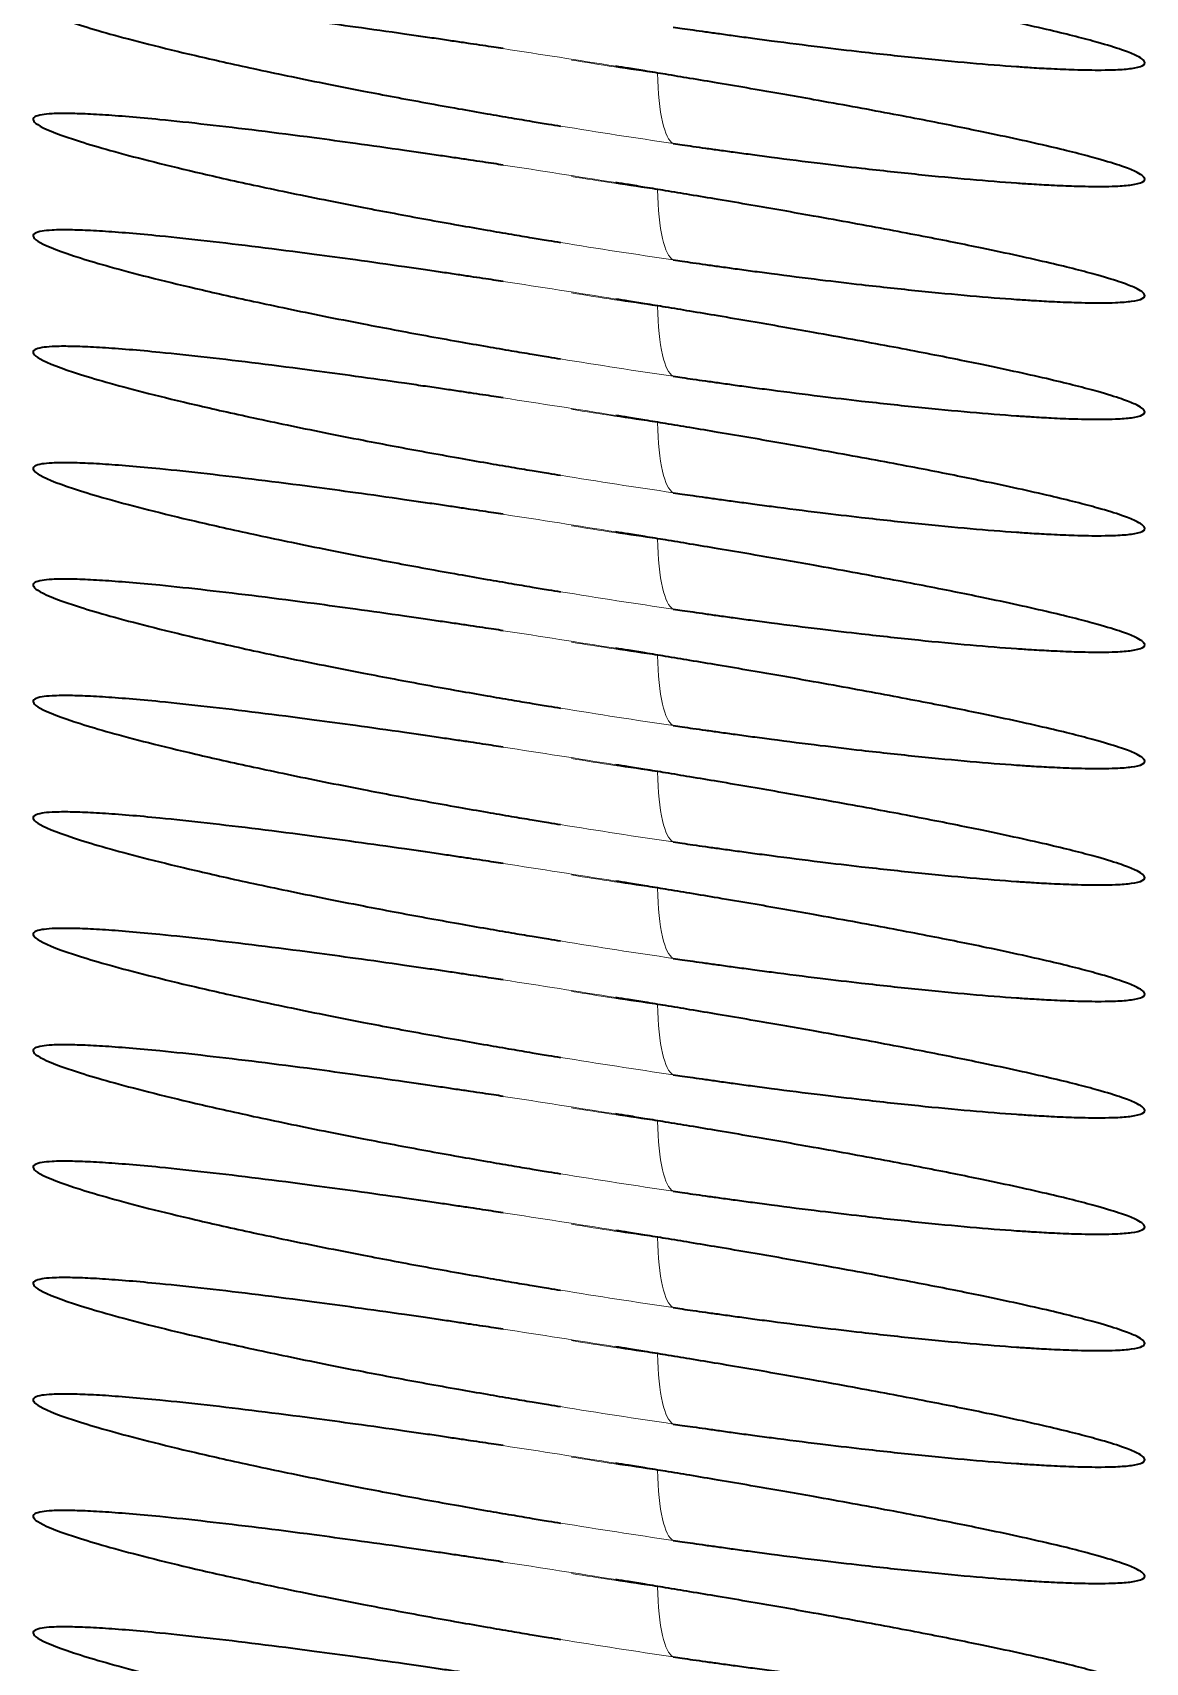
# Model space of a CAD drawing. Header units: inches. Extents: x -1096 to 3103, y -191 to 3207.
# Drawn here: x 1760.074 to 1762.261, y 3179.244 to 3182.449 of the extents above; entities that cross this region are included whole.
import ezdxf

# ---------------------------------------------------------------- set-up
doc = ezdxf.new("R2010")
doc.units = ezdxf.units.IN

msp = doc.modelspace()

# ---------------------------------------------------------------- linework, layer by layer
at = {"lineweight": 35}
for points, knots in [([(1761.3326, 3182.46), (1761.3385, 3182.4592), (1761.3515, 3182.4573), (1761.3726, 3182.4542), (1761.3971, 3182.4508), (1761.4248, 3182.4469), (1761.4558, 3182.4426), (1761.4898, 3182.438), (1761.5462, 3182.4305), (1761.6186, 3182.4213), (1761.716, 3182.4098), (1761.816, 3182.399), (1761.9183, 3182.3892), (1761.9899, 3182.3836), (1762.0412, 3182.3801), (1762.0801, 3182.3779), (1762.1278, 3182.3759), (1762.1698, 3182.3753), (1762.2074, 3182.3761), (1762.237, 3182.3785), (1762.2581, 3182.3838), (1762.2612, 3182.3907), (1762.2537, 3182.3981), (1762.2407, 3182.4054), (1762.2139, 3182.4159), (1762.1629, 3182.4316), (1762.0757, 3182.4538), (1761.9733, 3182.4763), (1761.8845, 3182.4943), (1761.8238, 3182.5063), (1761.7574, 3182.519), (1761.6855, 3182.5323), (1761.6152, 3182.5451), (1761.5481, 3182.5569), (1761.4855, 3182.5678), (1761.4244, 3182.5782), (1761.3682, 3182.5877), (1761.3202, 3182.5956), (1761.2798, 3182.6022), (1761.2472, 3182.6075), (1761.2281, 3182.6106), (1761.2199, 3182.612)], [0, 0, 0, 0, 0.005607, 0.012302, 0.020083, 0.028949, 0.0389, 0.049931, 0.062039, 0.09429, 0.122704, 0.164093, 0.205413, 0.246661, 0.2615, 0.282312, 0.30911, 0.346899, 0.371661, 0.408236, 0.450128, 0.497272, 0.518111, 0.546036, 0.581065, 0.623252, 0.683675, 0.749134, 0.772649, 0.796989, 0.822148, 0.848115, 0.87487, 0.895219, 0.915802, 0.936626, 0.954273, 0.969433, 0.982108, 0.992297, 1, 1, 1, 1]), ([(1760.9985, 3182.4176), (1760.9924, 3182.4185), (1760.9791, 3182.4206), (1760.9577, 3182.4238), (1760.933, 3182.4275), (1760.9052, 3182.4316), (1760.8743, 3182.4362), (1760.8404, 3182.4411), (1760.784, 3182.4493), (1760.7116, 3182.4595), (1760.5761, 3182.4779), (1760.4435, 3182.4944), (1760.3297, 3182.5065), (1760.2621, 3182.5126), (1760.2096, 3182.5165), (1760.1652, 3182.5187), (1760.1333, 3182.5192), (1760.109, 3182.5185), (1760.0895, 3182.5166), (1760.075, 3182.5123), (1760.0731, 3182.5049), (1760.0911, 3182.4907), (1760.1426, 3182.4709), (1760.2251, 3182.4464), (1760.3006, 3182.4263), (1760.3775, 3182.4076), (1760.4485, 3182.3914), (1760.5083, 3182.3782), (1760.5742, 3182.3642), (1760.6463, 3182.3494), (1760.7169, 3182.3355), (1760.7841, 3182.3226), (1760.8465, 3182.3111), (1760.9076, 3182.3), (1760.964, 3182.2901), (1761.0123, 3182.2818), (1761.0525, 3182.275), (1761.0846, 3182.2697), (1761.1031, 3182.2667), (1761.111, 3182.2654)], [0, 0, 0, 0, 0.005759, 0.012569, 0.020429, 0.029339, 0.039298, 0.050303, 0.062353, 0.094825, 0.123265, 0.204929, 0.247428, 0.278823, 0.310177, 0.341444, 0.372596, 0.393012, 0.420777, 0.455872, 0.498271, 0.537025, 0.623967, 0.664109, 0.706062, 0.749764, 0.772822, 0.796879, 0.82195, 0.848056, 0.875213, 0.895506, 0.916041, 0.936812, 0.954675, 0.969928, 0.982569, 0.992595, 1, 1, 1, 1]), ([(1761.3326, 3182.2311), (1761.3385, 3182.2302), (1761.3515, 3182.2284), (1761.3726, 3182.2253), (1761.3971, 3182.2218), (1761.4248, 3182.2179), (1761.4558, 3182.2137), (1761.4898, 3182.2091), (1761.5462, 3182.2016), (1761.6186, 3182.1924), (1761.716, 3182.1809), (1761.816, 3182.17), (1761.9183, 3182.1603), (1761.9899, 3182.1546), (1762.0412, 3182.1512), (1762.0801, 3182.149), (1762.1278, 3182.147), (1762.1698, 3182.1463), (1762.2074, 3182.1472), (1762.237, 3182.1496), (1762.2581, 3182.1549), (1762.2612, 3182.1617), (1762.2537, 3182.1691), (1762.2407, 3182.1764), (1762.2139, 3182.187), (1762.1629, 3182.2027), (1762.0757, 3182.2249), (1761.9733, 3182.2473), (1761.8845, 3182.2654), (1761.8238, 3182.2774), (1761.7574, 3182.2901), (1761.6855, 3182.3034), (1761.6152, 3182.3161), (1761.5481, 3182.328), (1761.4855, 3182.3389), (1761.4244, 3182.3493), (1761.3682, 3182.3587), (1761.3202, 3182.3667), (1761.2798, 3182.3733), (1761.2472, 3182.3786), (1761.2281, 3182.3817), (1761.2199, 3182.383)], [0, 0, 0, 0, 0.005607, 0.012302, 0.020083, 0.028949, 0.0389, 0.049931, 0.062039, 0.09429, 0.122704, 0.164093, 0.205413, 0.246661, 0.2615, 0.282312, 0.30911, 0.346899, 0.371661, 0.408236, 0.450128, 0.497272, 0.518111, 0.546036, 0.581065, 0.623252, 0.683675, 0.749134, 0.772649, 0.796989, 0.822148, 0.848115, 0.87487, 0.895219, 0.915802, 0.936626, 0.954273, 0.969433, 0.982108, 0.992297, 1, 1, 1, 1]), ([(1760.9985, 3182.1887), (1760.9924, 3182.1896), (1760.9791, 3182.1916), (1760.9577, 3182.1949), (1760.933, 3182.1986), (1760.9052, 3182.2027), (1760.8743, 3182.2073), (1760.8404, 3182.2122), (1760.784, 3182.2204), (1760.7116, 3182.2306), (1760.5761, 3182.249), (1760.4435, 3182.2654), (1760.3297, 3182.2775), (1760.2621, 3182.2837), (1760.2096, 3182.2876), (1760.1652, 3182.2898), (1760.1333, 3182.2903), (1760.109, 3182.2896), (1760.0895, 3182.2877), (1760.075, 3182.2833), (1760.0731, 3182.276), (1760.0911, 3182.2617), (1760.1426, 3182.242), (1760.2251, 3182.2175), (1760.3006, 3182.1974), (1760.3775, 3182.1787), (1760.4485, 3182.1624), (1760.5083, 3182.1492), (1760.5742, 3182.1352), (1760.6463, 3182.1205), (1760.7169, 3182.1065), (1760.7841, 3182.0937), (1760.8465, 3182.0821), (1760.9076, 3182.0711), (1760.964, 3182.0612), (1761.0123, 3182.0529), (1761.0525, 3182.0461), (1761.0846, 3182.0408), (1761.1031, 3182.0377), (1761.111, 3182.0364)], [0, 0, 0, 0, 0.005759, 0.012569, 0.020429, 0.029339, 0.039298, 0.050303, 0.062353, 0.094825, 0.123265, 0.204929, 0.247428, 0.278823, 0.310177, 0.341444, 0.372596, 0.393012, 0.420777, 0.455872, 0.498271, 0.537025, 0.623967, 0.664109, 0.706062, 0.749764, 0.772822, 0.796879, 0.82195, 0.848056, 0.875213, 0.895506, 0.916041, 0.936812, 0.954675, 0.969928, 0.982569, 0.992595, 1, 1, 1, 1]), ([(1761.3326, 3182.0022), (1761.3385, 3182.0013), (1761.3515, 3181.9994), (1761.3726, 3181.9964), (1761.3971, 3181.9929), (1761.4248, 3181.989), (1761.4558, 3181.9847), (1761.4898, 3181.9801), (1761.5462, 3181.9727), (1761.6186, 3181.9635), (1761.716, 3181.9519), (1761.816, 3181.9411), (1761.9183, 3181.9314), (1761.9899, 3181.9257), (1762.0412, 3181.9223), (1762.0801, 3181.9201), (1762.1278, 3181.9181), (1762.1698, 3181.9174), (1762.2074, 3181.9182), (1762.237, 3181.9207), (1762.2581, 3181.9259), (1762.2612, 3181.9328), (1762.2537, 3181.9402), (1762.2407, 3181.9475), (1762.2139, 3181.958), (1762.1629, 3181.9738), (1762.0757, 3181.9959), (1761.9733, 3182.0184), (1761.8845, 3182.0365), (1761.8238, 3182.0484), (1761.7574, 3182.0611), (1761.6855, 3182.0745), (1761.6152, 3182.0872), (1761.5481, 3182.0991), (1761.4855, 3182.11), (1761.4244, 3182.1204), (1761.3682, 3182.1298), (1761.3202, 3182.1378), (1761.2798, 3182.1444), (1761.2472, 3182.1497), (1761.2281, 3182.1528), (1761.2199, 3182.1541)], [0, 0, 0, 0, 0.005607, 0.012302, 0.020083, 0.028949, 0.0389, 0.049931, 0.062039, 0.09429, 0.122704, 0.164093, 0.205413, 0.246661, 0.2615, 0.282312, 0.30911, 0.346899, 0.371661, 0.408236, 0.450128, 0.497272, 0.518111, 0.546036, 0.581065, 0.623252, 0.683675, 0.749134, 0.772649, 0.796989, 0.822148, 0.848115, 0.87487, 0.895219, 0.915802, 0.936626, 0.954273, 0.969433, 0.982108, 0.992297, 1, 1, 1, 1]), ([(1760.9985, 3181.9598), (1760.9924, 3181.9607), (1760.9791, 3181.9627), (1760.9577, 3181.9659), (1760.933, 3181.9696), (1760.9052, 3181.9738), (1760.8743, 3181.9783), (1760.8404, 3181.9833), (1760.784, 3181.9914), (1760.7116, 3182.0016), (1760.5761, 3182.02), (1760.4435, 3182.0365), (1760.3297, 3182.0486), (1760.2621, 3182.0548), (1760.2096, 3182.0587), (1760.1652, 3182.0609), (1760.1333, 3182.0614), (1760.109, 3182.0607), (1760.0895, 3182.0587), (1760.075, 3182.0544), (1760.0731, 3182.0471), (1760.0911, 3182.0328), (1760.1426, 3182.013), (1760.2251, 3181.9886), (1760.3006, 3181.9685), (1760.3775, 3181.9498), (1760.4485, 3181.9335), (1760.5083, 3181.9203), (1760.5742, 3181.9063), (1760.6463, 3181.8915), (1760.7169, 3181.8776), (1760.7841, 3181.8648), (1760.8465, 3181.8532), (1760.9076, 3181.8422), (1760.964, 3181.8323), (1761.0123, 3181.824), (1761.0525, 3181.8172), (1761.0846, 3181.8119), (1761.1031, 3181.8088), (1761.111, 3181.8075)], [0, 0, 0, 0, 0.005759, 0.012569, 0.020429, 0.029339, 0.039298, 0.050303, 0.062353, 0.094825, 0.123265, 0.204929, 0.247428, 0.278823, 0.310177, 0.341444, 0.372596, 0.393012, 0.420777, 0.455872, 0.498271, 0.537025, 0.623967, 0.664109, 0.706062, 0.749764, 0.772822, 0.796879, 0.82195, 0.848056, 0.875213, 0.895506, 0.916041, 0.936812, 0.954675, 0.969928, 0.982569, 0.992595, 1, 1, 1, 1]), ([(1761.3326, 3181.7732), (1761.3385, 3181.7724), (1761.3515, 3181.7705), (1761.3726, 3181.7675), (1761.3971, 3181.764), (1761.4248, 3181.7601), (1761.4558, 3181.7558), (1761.4898, 3181.7512), (1761.5462, 3181.7437), (1761.6186, 3181.7345), (1761.716, 3181.723), (1761.816, 3181.7122), (1761.9183, 3181.7024), (1761.9899, 3181.6968), (1762.0412, 3181.6933), (1762.0801, 3181.6911), (1762.1278, 3181.6891), (1762.1698, 3181.6885), (1762.2074, 3181.6893), (1762.237, 3181.6917), (1762.2581, 3181.697), (1762.2612, 3181.7039), (1762.2537, 3181.7113), (1762.2407, 3181.7186), (1762.2139, 3181.7291), (1762.1629, 3181.7448), (1762.0757, 3181.767), (1761.9733, 3181.7895), (1761.8845, 3181.8075), (1761.8238, 3181.8195), (1761.7574, 3181.8322), (1761.6855, 3181.8455), (1761.6152, 3181.8583), (1761.5481, 3181.8702), (1761.4855, 3181.881), (1761.4244, 3181.8915), (1761.3682, 3181.9009), (1761.3202, 3181.9088), (1761.2798, 3181.9155), (1761.2472, 3181.9207), (1761.2281, 3181.9238), (1761.2199, 3181.9252)], [0, 0, 0, 0, 0.005607, 0.012302, 0.020083, 0.028949, 0.0389, 0.049931, 0.062039, 0.09429, 0.122704, 0.164093, 0.205413, 0.246661, 0.2615, 0.282312, 0.30911, 0.346899, 0.371661, 0.408236, 0.450128, 0.497272, 0.518111, 0.546036, 0.581065, 0.623252, 0.683675, 0.749134, 0.772649, 0.796989, 0.822148, 0.848115, 0.87487, 0.895219, 0.915802, 0.936626, 0.954273, 0.969433, 0.982108, 0.992297, 1, 1, 1, 1]), ([(1760.9985, 3181.7308), (1760.9924, 3181.7318), (1760.9791, 3181.7338), (1760.9577, 3181.737), (1760.933, 3181.7407), (1760.9052, 3181.7448), (1760.8743, 3181.7494), (1760.8404, 3181.7543), (1760.784, 3181.7625), (1760.7116, 3181.7727), (1760.5761, 3181.7911), (1760.4435, 3181.8076), (1760.3297, 3181.8197), (1760.2621, 3181.8259), (1760.2096, 3181.8297), (1760.1652, 3181.8319), (1760.1333, 3181.8324), (1760.109, 3181.8317), (1760.0895, 3181.8298), (1760.075, 3181.8255), (1760.0731, 3181.8181), (1760.0911, 3181.8039), (1760.1426, 3181.7841), (1760.2251, 3181.7596), (1760.3006, 3181.7395), (1760.3775, 3181.7208), (1760.4485, 3181.7046), (1760.5083, 3181.6914), (1760.5742, 3181.6774), (1760.6463, 3181.6626), (1760.7169, 3181.6487), (1760.7841, 3181.6358), (1760.8465, 3181.6243), (1760.9076, 3181.6132), (1760.964, 3181.6033), (1761.0123, 3181.595), (1761.0525, 3181.5883), (1761.0846, 3181.5829), (1761.1031, 3181.5799), (1761.111, 3181.5786)], [0, 0, 0, 0, 0.005759, 0.012569, 0.020429, 0.029339, 0.039298, 0.050303, 0.062353, 0.094825, 0.123265, 0.204929, 0.247428, 0.278823, 0.310177, 0.341444, 0.372596, 0.393012, 0.420777, 0.455872, 0.498271, 0.537025, 0.623967, 0.664109, 0.706062, 0.749764, 0.772822, 0.796879, 0.82195, 0.848056, 0.875213, 0.895506, 0.916041, 0.936812, 0.954675, 0.969928, 0.982569, 0.992595, 1, 1, 1, 1]), ([(1761.3326, 3181.5443), (1761.3385, 3181.5434), (1761.3515, 3181.5416), (1761.3726, 3181.5385), (1761.3971, 3181.535), (1761.4248, 3181.5311), (1761.4558, 3181.5269), (1761.4898, 3181.5223), (1761.5462, 3181.5148), (1761.6186, 3181.5056), (1761.716, 3181.4941), (1761.816, 3181.4832), (1761.9183, 3181.4735), (1761.9899, 3181.4678), (1762.0412, 3181.4644), (1762.0801, 3181.4622), (1762.1278, 3181.4602), (1762.1698, 3181.4595), (1762.2074, 3181.4604), (1762.237, 3181.4628), (1762.2581, 3181.4681), (1762.2612, 3181.4749), (1762.2537, 3181.4823), (1762.2407, 3181.4896), (1762.2139, 3181.5002), (1762.1629, 3181.5159), (1762.0757, 3181.5381), (1761.9733, 3181.5605), (1761.8845, 3181.5786), (1761.8238, 3181.5906), (1761.7574, 3181.6033), (1761.6855, 3181.6166), (1761.6152, 3181.6293), (1761.5481, 3181.6412), (1761.4855, 3181.6521), (1761.4244, 3181.6625), (1761.3682, 3181.6719), (1761.3202, 3181.6799), (1761.2798, 3181.6865), (1761.2472, 3181.6918), (1761.2281, 3181.6949), (1761.2199, 3181.6962)], [0, 0, 0, 0, 0.005607, 0.012302, 0.020083, 0.028949, 0.0389, 0.049931, 0.062039, 0.09429, 0.122704, 0.164093, 0.205413, 0.246661, 0.2615, 0.282312, 0.30911, 0.346899, 0.371661, 0.408236, 0.450128, 0.497272, 0.518111, 0.546036, 0.581065, 0.623252, 0.683675, 0.749134, 0.772649, 0.796989, 0.822148, 0.848115, 0.87487, 0.895219, 0.915802, 0.936626, 0.954273, 0.969433, 0.982108, 0.992297, 1, 1, 1, 1]), ([(1760.9985, 3181.5019), (1760.9924, 3181.5028), (1760.9791, 3181.5048), (1760.9577, 3181.5081), (1760.933, 3181.5118), (1760.9052, 3181.5159), (1760.8743, 3181.5205), (1760.8404, 3181.5254), (1760.784, 3181.5336), (1760.7116, 3181.5438), (1760.5761, 3181.5622), (1760.4435, 3181.5786), (1760.3297, 3181.5907), (1760.2621, 3181.5969), (1760.2096, 3181.6008), (1760.1652, 3181.603), (1760.1333, 3181.6035), (1760.109, 3181.6028), (1760.0895, 3181.6009), (1760.075, 3181.5965), (1760.0731, 3181.5892), (1760.0911, 3181.575), (1760.1426, 3181.5552), (1760.2251, 3181.5307), (1760.3006, 3181.5106), (1760.3775, 3181.4919), (1760.4485, 3181.4756), (1760.5083, 3181.4624), (1760.5742, 3181.4484), (1760.6463, 3181.4337), (1760.7169, 3181.4198), (1760.7841, 3181.4069), (1760.8465, 3181.3953), (1760.9076, 3181.3843), (1760.964, 3181.3744), (1761.0123, 3181.3661), (1761.0525, 3181.3593), (1761.0846, 3181.354), (1761.1031, 3181.3509), (1761.111, 3181.3497)], [0, 0, 0, 0, 0.005759, 0.012569, 0.020429, 0.029339, 0.039298, 0.050303, 0.062353, 0.094825, 0.123265, 0.204929, 0.247428, 0.278823, 0.310177, 0.341444, 0.372596, 0.393012, 0.420777, 0.455872, 0.498271, 0.537025, 0.623967, 0.664109, 0.706062, 0.749764, 0.772822, 0.796879, 0.82195, 0.848056, 0.875213, 0.895506, 0.916041, 0.936812, 0.954675, 0.969928, 0.982569, 0.992595, 1, 1, 1, 1]), ([(1761.3326, 3181.3154), (1761.3385, 3181.3145), (1761.3515, 3181.3126), (1761.3726, 3181.3096), (1761.3971, 3181.3061), (1761.4248, 3181.3022), (1761.4558, 3181.2979), (1761.4898, 3181.2933), (1761.5462, 3181.2859), (1761.6186, 3181.2767), (1761.716, 3181.2652), (1761.816, 3181.2543), (1761.9183, 3181.2446), (1761.9899, 3181.2389), (1762.0412, 3181.2355), (1762.0801, 3181.2333), (1762.1278, 3181.2313), (1762.1698, 3181.2306), (1762.2074, 3181.2314), (1762.237, 3181.2339), (1762.2581, 3181.2391), (1762.2612, 3181.246), (1762.2537, 3181.2534), (1762.2407, 3181.2607), (1762.2139, 3181.2712), (1762.1629, 3181.287), (1762.0757, 3181.3091), (1761.9733, 3181.3316), (1761.8845, 3181.3497), (1761.8238, 3181.3616), (1761.7574, 3181.3743), (1761.6855, 3181.3877), (1761.6152, 3181.4004), (1761.5481, 3181.4123), (1761.4855, 3181.4232), (1761.4244, 3181.4336), (1761.3682, 3181.443), (1761.3202, 3181.451), (1761.2798, 3181.4576), (1761.2472, 3181.4629), (1761.2281, 3181.466), (1761.2199, 3181.4673)], [0, 0, 0, 0, 0.005607, 0.012302, 0.020083, 0.028949, 0.0389, 0.049931, 0.062039, 0.09429, 0.122704, 0.164093, 0.205413, 0.246661, 0.2615, 0.282312, 0.30911, 0.346899, 0.371661, 0.408236, 0.450128, 0.497272, 0.518111, 0.546036, 0.581065, 0.623252, 0.683675, 0.749134, 0.772649, 0.796989, 0.822148, 0.848115, 0.87487, 0.895219, 0.915802, 0.936626, 0.954273, 0.969433, 0.982108, 0.992297, 1, 1, 1, 1]), ([(1760.9985, 3181.273), (1760.9924, 3181.2739), (1760.9791, 3181.2759), (1760.9577, 3181.2791), (1760.933, 3181.2828), (1760.9052, 3181.287), (1760.8743, 3181.2915), (1760.8404, 3181.2965), (1760.784, 3181.3046), (1760.7116, 3181.3148), (1760.5761, 3181.3332), (1760.4435, 3181.3497), (1760.3297, 3181.3618), (1760.2621, 3181.368), (1760.2096, 3181.3719), (1760.1652, 3181.3741), (1760.1333, 3181.3746), (1760.109, 3181.3739), (1760.0895, 3181.3719), (1760.075, 3181.3676), (1760.0731, 3181.3603), (1760.0911, 3181.346), (1760.1426, 3181.3262), (1760.2251, 3181.3018), (1760.3006, 3181.2817), (1760.3775, 3181.263), (1760.4485, 3181.2467), (1760.5083, 3181.2335), (1760.5742, 3181.2195), (1760.6463, 3181.2047), (1760.7169, 3181.1908), (1760.7841, 3181.178), (1760.8465, 3181.1664), (1760.9076, 3181.1554), (1760.964, 3181.1455), (1761.0123, 3181.1372), (1761.0525, 3181.1304), (1761.0846, 3181.1251), (1761.1031, 3181.122), (1761.111, 3181.1207)], [0, 0, 0, 0, 0.005759, 0.012569, 0.020429, 0.029339, 0.039298, 0.050303, 0.062353, 0.094825, 0.123265, 0.204929, 0.247428, 0.278823, 0.310177, 0.341444, 0.372596, 0.393012, 0.420777, 0.455872, 0.498271, 0.537025, 0.623967, 0.664109, 0.706062, 0.749764, 0.772822, 0.796879, 0.82195, 0.848056, 0.875213, 0.895506, 0.916041, 0.936812, 0.954675, 0.969928, 0.982569, 0.992595, 1, 1, 1, 1]), ([(1761.3326, 3181.0864), (1761.3385, 3181.0856), (1761.3515, 3181.0837), (1761.3726, 3181.0807), (1761.3971, 3181.0772), (1761.4248, 3181.0733), (1761.4558, 3181.069), (1761.4898, 3181.0644), (1761.5462, 3181.0569), (1761.6186, 3181.0478), (1761.716, 3181.0362), (1761.816, 3181.0254), (1761.9183, 3181.0156), (1761.9899, 3181.01), (1762.0412, 3181.0065), (1762.0801, 3181.0043), (1762.1278, 3181.0023), (1762.1698, 3181.0017), (1762.2074, 3181.0025), (1762.237, 3181.0049), (1762.2581, 3181.0102), (1762.2612, 3181.0171), (1762.2537, 3181.0245), (1762.2407, 3181.0318), (1762.2139, 3181.0423), (1762.1629, 3181.058), (1762.0757, 3181.0802), (1761.9733, 3181.1027), (1761.8845, 3181.1207), (1761.8238, 3181.1327), (1761.7574, 3181.1454), (1761.6855, 3181.1588), (1761.6152, 3181.1715), (1761.5481, 3181.1834), (1761.4855, 3181.1942), (1761.4244, 3181.2047), (1761.3682, 3181.2141), (1761.3202, 3181.222), (1761.2798, 3181.2287), (1761.2472, 3181.234), (1761.2281, 3181.237), (1761.2199, 3181.2384)], [0, 0, 0, 0, 0.005607, 0.012302, 0.020083, 0.028949, 0.0389, 0.049931, 0.062039, 0.09429, 0.122704, 0.164093, 0.205413, 0.246661, 0.2615, 0.282312, 0.30911, 0.346899, 0.371661, 0.408236, 0.450128, 0.497272, 0.518111, 0.546036, 0.581065, 0.623252, 0.683675, 0.749134, 0.772649, 0.796989, 0.822148, 0.848115, 0.87487, 0.895219, 0.915802, 0.936626, 0.954273, 0.969433, 0.982108, 0.992297, 1, 1, 1, 1]), ([(1760.9985, 3181.044), (1760.9924, 3181.045), (1760.9791, 3181.047), (1760.9577, 3181.0502), (1760.933, 3181.0539), (1760.9052, 3181.058), (1760.8743, 3181.0626), (1760.8404, 3181.0675), (1760.784, 3181.0757), (1760.7116, 3181.0859), (1760.5761, 3181.1043), (1760.4435, 3181.1208), (1760.3297, 3181.1329), (1760.2621, 3181.1391), (1760.2096, 3181.1429), (1760.1652, 3181.1451), (1760.1333, 3181.1456), (1760.109, 3181.1449), (1760.0895, 3181.143), (1760.075, 3181.1387), (1760.0731, 3181.1313), (1760.0911, 3181.1171), (1760.1426, 3181.0973), (1760.2251, 3181.0728), (1760.3006, 3181.0528), (1760.3775, 3181.034), (1760.4485, 3181.0178), (1760.5083, 3181.0046), (1760.5742, 3180.9906), (1760.6463, 3180.9758), (1760.7169, 3180.9619), (1760.7841, 3180.949), (1760.8465, 3180.9375), (1760.9076, 3180.9264), (1760.964, 3180.9165), (1761.0123, 3180.9082), (1761.0525, 3180.9015), (1761.0846, 3180.8961), (1761.1031, 3180.8931), (1761.111, 3180.8918)], [0, 0, 0, 0, 0.005759, 0.012569, 0.020429, 0.029339, 0.039298, 0.050303, 0.062353, 0.094825, 0.123265, 0.204929, 0.247428, 0.278823, 0.310177, 0.341444, 0.372596, 0.393012, 0.420777, 0.455872, 0.498271, 0.537025, 0.623967, 0.664109, 0.706062, 0.749764, 0.772822, 0.796879, 0.82195, 0.848056, 0.875213, 0.895506, 0.916041, 0.936812, 0.954675, 0.969928, 0.982569, 0.992595, 1, 1, 1, 1]), ([(1761.3326, 3180.8575), (1761.3385, 3180.8567), (1761.3515, 3180.8548), (1761.3726, 3180.8517), (1761.3971, 3180.8482), (1761.4248, 3180.8444), (1761.4558, 3180.8401), (1761.4898, 3180.8355), (1761.5462, 3180.828), (1761.6186, 3180.8188), (1761.716, 3180.8073), (1761.816, 3180.7964), (1761.9183, 3180.7867), (1761.9899, 3180.781), (1762.0412, 3180.7776), (1762.0801, 3180.7754), (1762.1278, 3180.7734), (1762.1698, 3180.7727), (1762.2074, 3180.7736), (1762.237, 3180.776), (1762.2581, 3180.7813), (1762.2612, 3180.7881), (1762.2537, 3180.7955), (1762.2407, 3180.8028), (1762.2139, 3180.8134), (1762.1629, 3180.8291), (1762.0757, 3180.8513), (1761.9733, 3180.8737), (1761.8845, 3180.8918), (1761.8238, 3180.9038), (1761.7574, 3180.9165), (1761.6855, 3180.9298), (1761.6152, 3180.9425), (1761.5481, 3180.9544), (1761.4855, 3180.9653), (1761.4244, 3180.9757), (1761.3682, 3180.9851), (1761.3202, 3180.9931), (1761.2798, 3180.9997), (1761.2472, 3181.005), (1761.2281, 3181.0081), (1761.2199, 3181.0094)], [0, 0, 0, 0, 0.005607, 0.012302, 0.020083, 0.028949, 0.0389, 0.049931, 0.062039, 0.09429, 0.122704, 0.164093, 0.205413, 0.246661, 0.2615, 0.282312, 0.30911, 0.346899, 0.371661, 0.408236, 0.450128, 0.497272, 0.518111, 0.546036, 0.581065, 0.623252, 0.683675, 0.749134, 0.772649, 0.796989, 0.822148, 0.848115, 0.87487, 0.895219, 0.915802, 0.936626, 0.954273, 0.969433, 0.982108, 0.992297, 1, 1, 1, 1]), ([(1760.9985, 3180.8151), (1760.9924, 3180.816), (1760.9791, 3180.818), (1760.9577, 3180.8213), (1760.933, 3180.825), (1760.9052, 3180.8291), (1760.8743, 3180.8337), (1760.8404, 3180.8386), (1760.784, 3180.8468), (1760.7116, 3180.857), (1760.5761, 3180.8754), (1760.4435, 3180.8918), (1760.3297, 3180.9039), (1760.2621, 3180.9101), (1760.2096, 3180.914), (1760.1652, 3180.9162), (1760.1333, 3180.9167), (1760.109, 3180.916), (1760.0895, 3180.9141), (1760.075, 3180.9097), (1760.0731, 3180.9024), (1760.0911, 3180.8882), (1760.1426, 3180.8684), (1760.2251, 3180.8439), (1760.3006, 3180.8238), (1760.3775, 3180.8051), (1760.4485, 3180.7888), (1760.5083, 3180.7756), (1760.5742, 3180.7616), (1760.6463, 3180.7469), (1760.7169, 3180.733), (1760.7841, 3180.7201), (1760.8465, 3180.7085), (1760.9076, 3180.6975), (1760.964, 3180.6876), (1761.0123, 3180.6793), (1761.0525, 3180.6725), (1761.0846, 3180.6672), (1761.1031, 3180.6642), (1761.111, 3180.6629)], [0, 0, 0, 0, 0.005759, 0.012569, 0.020429, 0.029339, 0.039298, 0.050303, 0.062353, 0.094825, 0.123265, 0.204929, 0.247428, 0.278823, 0.310177, 0.341444, 0.372596, 0.393012, 0.420777, 0.455872, 0.498271, 0.537025, 0.623967, 0.664109, 0.706062, 0.749764, 0.772822, 0.796879, 0.82195, 0.848056, 0.875213, 0.895506, 0.916041, 0.936812, 0.954675, 0.969928, 0.982569, 0.992595, 1, 1, 1, 1]), ([(1761.3326, 3180.6286), (1761.3385, 3180.6277), (1761.3515, 3180.6258), (1761.3726, 3180.6228), (1761.3971, 3180.6193), (1761.4248, 3180.6154), (1761.4558, 3180.6112), (1761.4898, 3180.6065), (1761.5462, 3180.5991), (1761.6186, 3180.5899), (1761.716, 3180.5784), (1761.816, 3180.5675), (1761.9183, 3180.5578), (1761.9899, 3180.5521), (1762.0412, 3180.5487), (1762.0801, 3180.5465), (1762.1278, 3180.5445), (1762.1698, 3180.5438), (1762.2074, 3180.5446), (1762.237, 3180.5471), (1762.2581, 3180.5523), (1762.2612, 3180.5592), (1762.2537, 3180.5666), (1762.2407, 3180.5739), (1762.2139, 3180.5844), (1762.1629, 3180.6002), (1762.0757, 3180.6224), (1761.9733, 3180.6448), (1761.8845, 3180.6629), (1761.8238, 3180.6748), (1761.7574, 3180.6875), (1761.6855, 3180.7009), (1761.6152, 3180.7136), (1761.5481, 3180.7255), (1761.4855, 3180.7364), (1761.4244, 3180.7468), (1761.3682, 3180.7562), (1761.3202, 3180.7642), (1761.2798, 3180.7708), (1761.2472, 3180.7761), (1761.2281, 3180.7792), (1761.2199, 3180.7805)], [0, 0, 0, 0, 0.005607, 0.012302, 0.020083, 0.028949, 0.0389, 0.049931, 0.062039, 0.09429, 0.122704, 0.164093, 0.205413, 0.246661, 0.2615, 0.282312, 0.30911, 0.346899, 0.371661, 0.408236, 0.450128, 0.497272, 0.518111, 0.546036, 0.581065, 0.623252, 0.683675, 0.749134, 0.772649, 0.796989, 0.822148, 0.848115, 0.87487, 0.895219, 0.915802, 0.936626, 0.954273, 0.969433, 0.982108, 0.992297, 1, 1, 1, 1]), ([(1760.9985, 3180.5862), (1760.9924, 3180.5871), (1760.9791, 3180.5891), (1760.9577, 3180.5923), (1760.933, 3180.596), (1760.9052, 3180.6002), (1760.8743, 3180.6047), (1760.8404, 3180.6097), (1760.784, 3180.6178), (1760.7116, 3180.6281), (1760.5761, 3180.6464), (1760.4435, 3180.6629), (1760.3297, 3180.675), (1760.2621, 3180.6812), (1760.2096, 3180.6851), (1760.1652, 3180.6873), (1760.1333, 3180.6878), (1760.109, 3180.6871), (1760.0895, 3180.6851), (1760.075, 3180.6808), (1760.0731, 3180.6735), (1760.0911, 3180.6592), (1760.1426, 3180.6394), (1760.2251, 3180.615), (1760.3006, 3180.5949), (1760.3775, 3180.5762), (1760.4485, 3180.5599), (1760.5083, 3180.5467), (1760.5742, 3180.5327), (1760.6463, 3180.5179), (1760.7169, 3180.504), (1760.7841, 3180.4912), (1760.8465, 3180.4796), (1760.9076, 3180.4686), (1760.964, 3180.4587), (1761.0123, 3180.4504), (1761.0525, 3180.4436), (1761.0846, 3180.4383), (1761.1031, 3180.4352), (1761.111, 3180.4339)], [0, 0, 0, 0, 0.005759, 0.012569, 0.020429, 0.029339, 0.039298, 0.050303, 0.062353, 0.094825, 0.123265, 0.204929, 0.247428, 0.278823, 0.310177, 0.341444, 0.372596, 0.393012, 0.420777, 0.455872, 0.498271, 0.537025, 0.623967, 0.664109, 0.706062, 0.749764, 0.772822, 0.796879, 0.82195, 0.848056, 0.875213, 0.895506, 0.916041, 0.936812, 0.954675, 0.969928, 0.982569, 0.992595, 1, 1, 1, 1]), ([(1761.3326, 3180.3996), (1761.3385, 3180.3988), (1761.3515, 3180.3969), (1761.3726, 3180.3939), (1761.3971, 3180.3904), (1761.4248, 3180.3865), (1761.4558, 3180.3822), (1761.4898, 3180.3776), (1761.5462, 3180.3701), (1761.6186, 3180.361), (1761.716, 3180.3494), (1761.816, 3180.3386), (1761.9183, 3180.3288), (1761.9899, 3180.3232), (1762.0412, 3180.3198), (1762.0801, 3180.3175), (1762.1278, 3180.3155), (1762.1698, 3180.3149), (1762.2074, 3180.3157), (1762.237, 3180.3181), (1762.2581, 3180.3234), (1762.2612, 3180.3303), (1762.2537, 3180.3377), (1762.2407, 3180.345), (1762.2139, 3180.3555), (1762.1629, 3180.3713), (1762.0757, 3180.3934), (1761.9733, 3180.4159), (1761.8845, 3180.4339), (1761.8238, 3180.4459), (1761.7574, 3180.4586), (1761.6855, 3180.472), (1761.6152, 3180.4847), (1761.5481, 3180.4966), (1761.4855, 3180.5074), (1761.4244, 3180.5179), (1761.3682, 3180.5273), (1761.3202, 3180.5352), (1761.2798, 3180.5419), (1761.2472, 3180.5472), (1761.2281, 3180.5502), (1761.2199, 3180.5516)], [0, 0, 0, 0, 0.005607, 0.012302, 0.020083, 0.028949, 0.0389, 0.049931, 0.062039, 0.09429, 0.122704, 0.164093, 0.205413, 0.246661, 0.2615, 0.282312, 0.30911, 0.346899, 0.371661, 0.408236, 0.450128, 0.497272, 0.518111, 0.546036, 0.581065, 0.623252, 0.683675, 0.749134, 0.772649, 0.796989, 0.822148, 0.848115, 0.87487, 0.895219, 0.915802, 0.936626, 0.954273, 0.969433, 0.982108, 0.992297, 1, 1, 1, 1]), ([(1760.9985, 3180.3572), (1760.9924, 3180.3582), (1760.9791, 3180.3602), (1760.9577, 3180.3634), (1760.933, 3180.3671), (1760.9052, 3180.3712), (1760.8743, 3180.3758), (1760.8404, 3180.3807), (1760.784, 3180.3889), (1760.7116, 3180.3991), (1760.5761, 3180.4175), (1760.4435, 3180.434), (1760.3297, 3180.4461), (1760.2621, 3180.4523), (1760.2096, 3180.4561), (1760.1652, 3180.4583), (1760.1333, 3180.4588), (1760.109, 3180.4581), (1760.0895, 3180.4562), (1760.075, 3180.4519), (1760.0731, 3180.4445), (1760.0911, 3180.4303), (1760.1426, 3180.4105), (1760.2251, 3180.386), (1760.3006, 3180.366), (1760.3775, 3180.3472), (1760.4485, 3180.331), (1760.5083, 3180.3178), (1760.5742, 3180.3038), (1760.6463, 3180.289), (1760.7169, 3180.2751), (1760.7841, 3180.2622), (1760.8465, 3180.2507), (1760.9076, 3180.2396), (1760.964, 3180.2297), (1761.0123, 3180.2214), (1761.0525, 3180.2147), (1761.0846, 3180.2093), (1761.1031, 3180.2063), (1761.111, 3180.205)], [0, 0, 0, 0, 0.005759, 0.012569, 0.020429, 0.029339, 0.039298, 0.050303, 0.062353, 0.094825, 0.123265, 0.204929, 0.247428, 0.278823, 0.310177, 0.341444, 0.372596, 0.393012, 0.420777, 0.455872, 0.498271, 0.537025, 0.623967, 0.664109, 0.706062, 0.749764, 0.772822, 0.796879, 0.82195, 0.848056, 0.875213, 0.895506, 0.916041, 0.936812, 0.954675, 0.969928, 0.982569, 0.992595, 1, 1, 1, 1]), ([(1761.3326, 3180.1707), (1761.3385, 3180.1699), (1761.3515, 3180.168), (1761.3726, 3180.1649), (1761.3971, 3180.1614), (1761.4248, 3180.1576), (1761.4558, 3180.1533), (1761.4898, 3180.1487), (1761.5462, 3180.1412), (1761.6186, 3180.132), (1761.716, 3180.1205), (1761.816, 3180.1097), (1761.9183, 3180.0999), (1761.9899, 3180.0942), (1762.0412, 3180.0908), (1762.0801, 3180.0886), (1762.1278, 3180.0866), (1762.1698, 3180.086), (1762.2074, 3180.0868), (1762.237, 3180.0892), (1762.2581, 3180.0945), (1762.2612, 3180.1013), (1762.2537, 3180.1087), (1762.2407, 3180.1161), (1762.2139, 3180.1266), (1762.1629, 3180.1423), (1762.0757, 3180.1645), (1761.9733, 3180.1869), (1761.8845, 3180.205), (1761.8238, 3180.217), (1761.7574, 3180.2297), (1761.6855, 3180.243), (1761.6152, 3180.2557), (1761.5481, 3180.2676), (1761.4855, 3180.2785), (1761.4244, 3180.2889), (1761.3682, 3180.2984), (1761.3202, 3180.3063), (1761.2798, 3180.3129), (1761.2472, 3180.3182), (1761.2281, 3180.3213), (1761.2199, 3180.3226)], [0, 0, 0, 0, 0.005607, 0.012302, 0.020083, 0.028949, 0.0389, 0.049931, 0.062039, 0.09429, 0.122704, 0.164093, 0.205413, 0.246661, 0.2615, 0.282312, 0.30911, 0.346899, 0.371661, 0.408236, 0.450128, 0.497272, 0.518111, 0.546036, 0.581065, 0.623252, 0.683675, 0.749134, 0.772649, 0.796989, 0.822148, 0.848115, 0.87487, 0.895219, 0.915802, 0.936626, 0.954273, 0.969433, 0.982108, 0.992297, 1, 1, 1, 1]), ([(1760.9985, 3180.1283), (1760.9924, 3180.1292), (1760.9791, 3180.1312), (1760.9577, 3180.1345), (1760.933, 3180.1382), (1760.9052, 3180.1423), (1760.8743, 3180.1469), (1760.8404, 3180.1518), (1760.784, 3180.16), (1760.7116, 3180.1702), (1760.5761, 3180.1886), (1760.4435, 3180.205), (1760.3297, 3180.2172), (1760.2621, 3180.2233), (1760.2096, 3180.2272), (1760.1652, 3180.2294), (1760.1333, 3180.2299), (1760.109, 3180.2292), (1760.0895, 3180.2273), (1760.075, 3180.2229), (1760.0731, 3180.2156), (1760.0911, 3180.2014), (1760.1426, 3180.1816), (1760.2251, 3180.1571), (1760.3006, 3180.137), (1760.3775, 3180.1183), (1760.4485, 3180.102), (1760.5083, 3180.0888), (1760.5742, 3180.0748), (1760.6463, 3180.0601), (1760.7169, 3180.0462), (1760.7841, 3180.0333), (1760.8465, 3180.0217), (1760.9076, 3180.0107), (1760.964, 3180.0008), (1761.0123, 3179.9925), (1761.0525, 3179.9857), (1761.0846, 3179.9804), (1761.1031, 3179.9774), (1761.111, 3179.9761)], [0, 0, 0, 0, 0.005759, 0.012569, 0.020429, 0.029339, 0.039298, 0.050303, 0.062353, 0.094825, 0.123265, 0.204929, 0.247428, 0.278823, 0.310177, 0.341444, 0.372596, 0.393012, 0.420777, 0.455872, 0.498271, 0.537025, 0.623967, 0.664109, 0.706062, 0.749764, 0.772822, 0.796879, 0.82195, 0.848056, 0.875213, 0.895506, 0.916041, 0.936812, 0.954675, 0.969928, 0.982569, 0.992595, 1, 1, 1, 1]), ([(1761.3326, 3179.9418), (1761.3385, 3179.9409), (1761.3515, 3179.939), (1761.3726, 3179.936), (1761.3971, 3179.9325), (1761.4248, 3179.9286), (1761.4558, 3179.9244), (1761.4898, 3179.9197), (1761.5462, 3179.9123), (1761.6186, 3179.9031), (1761.716, 3179.8916), (1761.816, 3179.8807), (1761.9183, 3179.871), (1761.9899, 3179.8653), (1762.0412, 3179.8619), (1762.0801, 3179.8597), (1762.1278, 3179.8577), (1762.1698, 3179.857), (1762.2074, 3179.8578), (1762.237, 3179.8603), (1762.2581, 3179.8655), (1762.2612, 3179.8724), (1762.2537, 3179.8798), (1762.2407, 3179.8871), (1762.2139, 3179.8976), (1762.1629, 3179.9134), (1762.0757, 3179.9356), (1761.9733, 3179.958), (1761.8845, 3179.9761), (1761.8238, 3179.988), (1761.7574, 3180.0007), (1761.6855, 3180.0141), (1761.6152, 3180.0268), (1761.5481, 3180.0387), (1761.4855, 3180.0496), (1761.4244, 3180.06), (1761.3682, 3180.0694), (1761.3202, 3180.0774), (1761.2798, 3180.084), (1761.2472, 3180.0893), (1761.2281, 3180.0924), (1761.2199, 3180.0937)], [0, 0, 0, 0, 0.005607, 0.012302, 0.020083, 0.028949, 0.0389, 0.049931, 0.062039, 0.09429, 0.122704, 0.164093, 0.205413, 0.246661, 0.2615, 0.282312, 0.30911, 0.346899, 0.371661, 0.408236, 0.450128, 0.497272, 0.518111, 0.546036, 0.581065, 0.623252, 0.683675, 0.749134, 0.772649, 0.796989, 0.822148, 0.848115, 0.87487, 0.895219, 0.915802, 0.936626, 0.954273, 0.969433, 0.982108, 0.992297, 1, 1, 1, 1]), ([(1760.9985, 3179.8994), (1760.9924, 3179.9003), (1760.9791, 3179.9023), (1760.9577, 3179.9055), (1760.933, 3179.9092), (1760.9052, 3179.9134), (1760.8743, 3179.9179), (1760.8404, 3179.9229), (1760.784, 3179.931), (1760.7116, 3179.9413), (1760.5761, 3179.9596), (1760.4435, 3179.9761), (1760.3297, 3179.9882), (1760.2621, 3179.9944), (1760.2096, 3179.9983), (1760.1652, 3180.0005), (1760.1333, 3180.001), (1760.109, 3180.0003), (1760.0895, 3179.9983), (1760.075, 3179.994), (1760.0731, 3179.9867), (1760.0911, 3179.9724), (1760.1426, 3179.9526), (1760.2251, 3179.9282), (1760.3006, 3179.9081), (1760.3775, 3179.8894), (1760.4485, 3179.8731), (1760.5083, 3179.8599), (1760.5742, 3179.8459), (1760.6463, 3179.8311), (1760.7169, 3179.8172), (1760.7841, 3179.8044), (1760.8465, 3179.7928), (1760.9076, 3179.7818), (1760.964, 3179.7719), (1761.0123, 3179.7636), (1761.0525, 3179.7568), (1761.0846, 3179.7515), (1761.1031, 3179.7484), (1761.111, 3179.7471)], [0, 0, 0, 0, 0.005759, 0.012569, 0.020429, 0.029339, 0.039298, 0.050303, 0.062353, 0.094825, 0.123265, 0.204929, 0.247428, 0.278823, 0.310177, 0.341444, 0.372596, 0.393012, 0.420777, 0.455872, 0.498271, 0.537025, 0.623967, 0.664109, 0.706062, 0.749764, 0.772822, 0.796879, 0.82195, 0.848056, 0.875213, 0.895506, 0.916041, 0.936812, 0.954675, 0.969928, 0.982569, 0.992595, 1, 1, 1, 1]), ([(1761.3326, 3179.7129), (1761.3385, 3179.712), (1761.3515, 3179.7101), (1761.3726, 3179.7071), (1761.3971, 3179.7036), (1761.4248, 3179.6997), (1761.4558, 3179.6954), (1761.4898, 3179.6908), (1761.5462, 3179.6833), (1761.6186, 3179.6742), (1761.716, 3179.6626), (1761.816, 3179.6518), (1761.9183, 3179.6421), (1761.9899, 3179.6364), (1762.0412, 3179.633), (1762.0801, 3179.6307), (1762.1278, 3179.6287), (1762.1698, 3179.6281), (1762.2074, 3179.6289), (1762.237, 3179.6313), (1762.2581, 3179.6366), (1762.2612, 3179.6435), (1762.2537, 3179.6509), (1762.2407, 3179.6582), (1762.2139, 3179.6687), (1762.1629, 3179.6845), (1762.0757, 3179.7066), (1761.9733, 3179.7291), (1761.8845, 3179.7471), (1761.8238, 3179.7591), (1761.7574, 3179.7718), (1761.6855, 3179.7852), (1761.6152, 3179.7979), (1761.5481, 3179.8098), (1761.4855, 3179.8207), (1761.4244, 3179.8311), (1761.3682, 3179.8405), (1761.3202, 3179.8484), (1761.2798, 3179.8551), (1761.2472, 3179.8604), (1761.2281, 3179.8634), (1761.2199, 3179.8648)], [0, 0, 0, 0, 0.005607, 0.012302, 0.020083, 0.028949, 0.0389, 0.049931, 0.062039, 0.09429, 0.122704, 0.164093, 0.205413, 0.246661, 0.2615, 0.282312, 0.30911, 0.346899, 0.371661, 0.408236, 0.450128, 0.497272, 0.518111, 0.546036, 0.581065, 0.623252, 0.683675, 0.749134, 0.772649, 0.796989, 0.822148, 0.848115, 0.87487, 0.895219, 0.915802, 0.936626, 0.954273, 0.969433, 0.982108, 0.992297, 1, 1, 1, 1]), ([(1760.9985, 3179.6704), (1760.9924, 3179.6714), (1760.9791, 3179.6734), (1760.9577, 3179.6766), (1760.933, 3179.6803), (1760.9052, 3179.6844), (1760.8743, 3179.689), (1760.8404, 3179.694), (1760.784, 3179.7021), (1760.7116, 3179.7123), (1760.5761, 3179.7307), (1760.4435, 3179.7472), (1760.3297, 3179.7593), (1760.2621, 3179.7655), (1760.2096, 3179.7693), (1760.1652, 3179.7715), (1760.1333, 3179.7721), (1760.109, 3179.7713), (1760.0895, 3179.7694), (1760.075, 3179.7651), (1760.0731, 3179.7577), (1760.0911, 3179.7435), (1760.1426, 3179.7237), (1760.2251, 3179.6992), (1760.3006, 3179.6792), (1760.3775, 3179.6604), (1760.4485, 3179.6442), (1760.5083, 3179.631), (1760.5742, 3179.617), (1760.6463, 3179.6022), (1760.7169, 3179.5883), (1760.7841, 3179.5755), (1760.8465, 3179.5639), (1760.9076, 3179.5529), (1760.964, 3179.5429), (1761.0123, 3179.5346), (1761.0525, 3179.5279), (1761.0846, 3179.5225), (1761.1031, 3179.5195), (1761.111, 3179.5182)], [0, 0, 0, 0, 0.005759, 0.012569, 0.020429, 0.029339, 0.039298, 0.050303, 0.062353, 0.094825, 0.123265, 0.204929, 0.247428, 0.278823, 0.310177, 0.341444, 0.372596, 0.393012, 0.420777, 0.455872, 0.498271, 0.537025, 0.623967, 0.664109, 0.706062, 0.749764, 0.772822, 0.796879, 0.82195, 0.848056, 0.875213, 0.895506, 0.916041, 0.936812, 0.954675, 0.969928, 0.982569, 0.992595, 1, 1, 1, 1]), ([(1761.3326, 3179.4839), (1761.3385, 3179.4831), (1761.3515, 3179.4812), (1761.3726, 3179.4781), (1761.3971, 3179.4746), (1761.4248, 3179.4708), (1761.4558, 3179.4665), (1761.4898, 3179.4619), (1761.5462, 3179.4544), (1761.6186, 3179.4452), (1761.716, 3179.4337), (1761.816, 3179.4229), (1761.9183, 3179.4131), (1761.9899, 3179.4074), (1762.0412, 3179.404), (1762.0801, 3179.4018), (1762.1278, 3179.3998), (1762.1698, 3179.3992), (1762.2074, 3179.4), (1762.237, 3179.4024), (1762.2581, 3179.4077), (1762.2612, 3179.4146), (1762.2537, 3179.4219), (1762.2407, 3179.4293), (1762.2139, 3179.4398), (1762.1629, 3179.4555), (1762.0757, 3179.4777), (1761.9733, 3179.5001), (1761.8845, 3179.5182), (1761.8238, 3179.5302), (1761.7574, 3179.5429), (1761.6855, 3179.5562), (1761.6152, 3179.5689), (1761.5481, 3179.5808), (1761.4855, 3179.5917), (1761.4244, 3179.6021), (1761.3682, 3179.6116), (1761.3202, 3179.6195), (1761.2798, 3179.6261), (1761.2472, 3179.6314), (1761.2281, 3179.6345), (1761.2199, 3179.6358)], [0, 0, 0, 0, 0.005607, 0.012302, 0.020083, 0.028949, 0.0389, 0.049931, 0.062039, 0.09429, 0.122704, 0.164093, 0.205413, 0.246661, 0.2615, 0.282312, 0.30911, 0.346899, 0.371661, 0.408236, 0.450128, 0.497272, 0.518111, 0.546036, 0.581065, 0.623252, 0.683675, 0.749134, 0.772649, 0.796989, 0.822148, 0.848115, 0.87487, 0.895219, 0.915802, 0.936626, 0.954273, 0.969433, 0.982108, 0.992297, 1, 1, 1, 1]), ([(1760.9985, 3179.4415), (1760.9924, 3179.4424), (1760.9791, 3179.4444), (1760.9577, 3179.4477), (1760.933, 3179.4514), (1760.9052, 3179.4555), (1760.8743, 3179.4601), (1760.8404, 3179.465), (1760.784, 3179.4732), (1760.7116, 3179.4834), (1760.5761, 3179.5018), (1760.4435, 3179.5182), (1760.3297, 3179.5304), (1760.2621, 3179.5365), (1760.2096, 3179.5404), (1760.1652, 3179.5426), (1760.1333, 3179.5431), (1760.109, 3179.5424), (1760.0895, 3179.5405), (1760.075, 3179.5362), (1760.0731, 3179.5288), (1760.0911, 3179.5146), (1760.1426, 3179.4948), (1760.2251, 3179.4703), (1760.3006, 3179.4502), (1760.3775, 3179.4315), (1760.4485, 3179.4153), (1760.5083, 3179.402), (1760.5742, 3179.388), (1760.6463, 3179.3733), (1760.7169, 3179.3594), (1760.7841, 3179.3465), (1760.8465, 3179.3349), (1760.9076, 3179.3239), (1760.964, 3179.314), (1761.0123, 3179.3057), (1761.0525, 3179.2989), (1761.0846, 3179.2936), (1761.1031, 3179.2906), (1761.111, 3179.2893)], [0, 0, 0, 0, 0.005759, 0.012569, 0.020429, 0.029339, 0.039298, 0.050303, 0.062353, 0.094825, 0.123265, 0.204929, 0.247428, 0.278823, 0.310177, 0.341444, 0.372596, 0.393012, 0.420777, 0.455872, 0.498271, 0.537025, 0.623967, 0.664109, 0.706062, 0.749764, 0.772822, 0.796879, 0.82195, 0.848056, 0.875213, 0.895506, 0.916041, 0.936812, 0.954675, 0.969928, 0.982569, 0.992595, 1, 1, 1, 1]), ([(1761.3326, 3179.255), (1761.3385, 3179.2541), (1761.3515, 3179.2522), (1761.3726, 3179.2492), (1761.3971, 3179.2457), (1761.4248, 3179.2418), (1761.4558, 3179.2376), (1761.4898, 3179.233), (1761.5462, 3179.2255), (1761.6186, 3179.2163), (1761.716, 3179.2048), (1761.816, 3179.1939), (1761.9183, 3179.1842), (1761.9899, 3179.1785), (1762.0412, 3179.1751), (1762.0801, 3179.1729), (1762.1278, 3179.1709), (1762.1698, 3179.1702), (1762.2074, 3179.171), (1762.237, 3179.1735), (1762.2581, 3179.1787), (1762.2612, 3179.1856), (1762.2537, 3179.193), (1762.2407, 3179.2003), (1762.2139, 3179.2108), (1762.1629, 3179.2266), (1762.0757, 3179.2488), (1761.9733, 3179.2712), (1761.8845, 3179.2893), (1761.8238, 3179.3013), (1761.7574, 3179.3139), (1761.6855, 3179.3273), (1761.6152, 3179.34), (1761.5481, 3179.3519), (1761.4855, 3179.3628), (1761.4244, 3179.3732), (1761.3682, 3179.3826), (1761.3202, 3179.3906), (1761.2798, 3179.3972), (1761.2472, 3179.4025), (1761.2281, 3179.4056), (1761.2199, 3179.4069)], [0, 0, 0, 0, 0.005607, 0.012302, 0.020083, 0.028949, 0.0389, 0.049931, 0.062039, 0.09429, 0.122704, 0.164093, 0.205413, 0.246661, 0.2615, 0.282312, 0.30911, 0.346899, 0.371661, 0.408236, 0.450128, 0.497272, 0.518111, 0.546036, 0.581065, 0.623252, 0.683675, 0.749134, 0.772649, 0.796989, 0.822148, 0.848115, 0.87487, 0.895219, 0.915802, 0.936626, 0.954273, 0.969433, 0.982108, 0.992297, 1, 1, 1, 1]), ([(1760.9985, 3179.2126), (1760.9924, 3179.2135), (1760.9791, 3179.2155), (1760.9577, 3179.2187), (1760.933, 3179.2224), (1760.9052, 3179.2266), (1760.8743, 3179.2311), (1760.8404, 3179.2361), (1760.784, 3179.2442), (1760.7116, 3179.2545), (1760.5761, 3179.2728), (1760.4435, 3179.2893), (1760.3297, 3179.3014), (1760.2621, 3179.3076), (1760.2096, 3179.3115), (1760.1652, 3179.3137), (1760.1333, 3179.3142), (1760.109, 3179.3135), (1760.0895, 3179.3115), (1760.075, 3179.3072), (1760.0731, 3179.2999), (1760.0911, 3179.2856), (1760.1426, 3179.2658), (1760.2251, 3179.2414), (1760.3006, 3179.2213), (1760.3775, 3179.2026), (1760.4485, 3179.1863), (1760.5083, 3179.1731), (1760.5742, 3179.1591), (1760.6463, 3179.1444), (1760.7169, 3179.1304), (1760.7841, 3179.1176), (1760.8465, 3179.106), (1760.9076, 3179.095), (1760.964, 3179.0851), (1761.0123, 3179.0768), (1761.0525, 3179.07), (1761.0846, 3179.0647), (1761.1031, 3179.0616), (1761.111, 3179.0603)], [0, 0, 0, 0, 0.005759, 0.012569, 0.020429, 0.029339, 0.039298, 0.050303, 0.062353, 0.094825, 0.123265, 0.204929, 0.247428, 0.278823, 0.310177, 0.341444, 0.372596, 0.393012, 0.420777, 0.455872, 0.498271, 0.537025, 0.623967, 0.664109, 0.706062, 0.749764, 0.772822, 0.796879, 0.82195, 0.848056, 0.875213, 0.895506, 0.916041, 0.936812, 0.954675, 0.969928, 0.982569, 0.992595, 1, 1, 1, 1])]:
    msp.add_open_spline(points, degree=3, knots=knots, dxfattribs=at)
at = {"lineweight": 13}
for points in [[(1761.2199, 3182.383), (1761.146, 3182.3949), (1761.0716, 3182.4065), (1760.9985, 3182.4176)], [(1761.3017, 3182.3691), (1761.2459, 3182.3772), (1761.189, 3182.386), (1761.1328, 3182.3951)], [(1761.111, 3182.2654), (1761.1849, 3182.2533), (1761.2594, 3182.2418), (1761.3326, 3182.2311)], [(1761.2199, 3182.1541), (1761.146, 3182.166), (1761.0716, 3182.1776), (1760.9985, 3182.1887)], [(1761.3017, 3182.1402), (1761.2459, 3182.1482), (1761.189, 3182.157), (1761.1328, 3182.1662)], [(1761.111, 3182.0364), (1761.1849, 3182.0244), (1761.2594, 3182.0129), (1761.3326, 3182.0022)], [(1761.2199, 3181.9252), (1761.146, 3181.937), (1761.0716, 3181.9487), (1760.9985, 3181.9598)], [(1761.3017, 3181.9112), (1761.2459, 3181.9193), (1761.189, 3181.9281), (1761.1328, 3181.9372)], [(1761.111, 3181.8075), (1761.1849, 3181.7955), (1761.2594, 3181.7839), (1761.3326, 3181.7732)], [(1761.2199, 3181.6962), (1761.146, 3181.7081), (1761.0716, 3181.7197), (1760.9985, 3181.7308)], [(1761.3017, 3181.6823), (1761.2459, 3181.6904), (1761.189, 3181.6992), (1761.1328, 3181.7083)], [(1761.111, 3181.5786), (1761.1849, 3181.5666), (1761.2594, 3181.555), (1761.3326, 3181.5443)], [(1761.2199, 3181.4673), (1761.146, 3181.4792), (1761.0716, 3181.4908), (1760.9985, 3181.5019)], [(1761.3017, 3181.4534), (1761.2459, 3181.4614), (1761.189, 3181.4702), (1761.1328, 3181.4794)], [(1761.111, 3181.3497), (1761.1849, 3181.3376), (1761.2594, 3181.3261), (1761.3326, 3181.3154)], [(1761.2199, 3181.2384), (1761.146, 3181.2502), (1761.0716, 3181.2619), (1760.9985, 3181.273)], [(1761.3017, 3181.2244), (1761.2459, 3181.2325), (1761.189, 3181.2413), (1761.1328, 3181.2504)], [(1761.111, 3181.1207), (1761.1849, 3181.1087), (1761.2594, 3181.0971), (1761.3326, 3181.0864)], [(1761.2199, 3181.0094), (1761.146, 3181.0213), (1761.0716, 3181.0329), (1760.9985, 3181.044)], [(1761.3017, 3180.9955), (1761.2459, 3181.0036), (1761.189, 3181.0124), (1761.1328, 3181.0215)], [(1761.111, 3180.8918), (1761.1849, 3180.8798), (1761.2594, 3180.8682), (1761.3326, 3180.8575)], [(1761.2199, 3180.7805), (1761.146, 3180.7924), (1761.0716, 3180.804), (1760.9985, 3180.8151)], [(1761.3017, 3180.7666), (1761.2459, 3180.7747), (1761.189, 3180.7834), (1761.1328, 3180.7926)], [(1761.111, 3180.6629), (1761.1849, 3180.6508), (1761.2594, 3180.6393), (1761.3326, 3180.6286)], [(1761.2199, 3180.5516), (1761.146, 3180.5634), (1761.0716, 3180.5751), (1760.9985, 3180.5862)], [(1761.3017, 3180.5376), (1761.2459, 3180.5457), (1761.189, 3180.5545), (1761.1328, 3180.5637)], [(1761.111, 3180.4339), (1761.1849, 3180.4219), (1761.2594, 3180.4104), (1761.3326, 3180.3996)], [(1761.2199, 3180.3226), (1761.146, 3180.3345), (1761.0716, 3180.3461), (1760.9985, 3180.3572)], [(1761.3017, 3180.3087), (1761.2459, 3180.3168), (1761.189, 3180.3256), (1761.1328, 3180.3347)], [(1761.111, 3180.205), (1761.1849, 3180.193), (1761.2594, 3180.1814), (1761.3326, 3180.1707)], [(1761.2199, 3180.0937), (1761.146, 3180.1056), (1761.0716, 3180.1172), (1760.9985, 3180.1283)], [(1761.3017, 3180.0798), (1761.2459, 3180.0879), (1761.189, 3180.0966), (1761.1328, 3180.1058)], [(1761.111, 3179.9761), (1761.1849, 3179.964), (1761.2594, 3179.9525), (1761.3326, 3179.9418)], [(1761.2199, 3179.8648), (1761.146, 3179.8766), (1761.0716, 3179.8883), (1760.9985, 3179.8994)], [(1761.3017, 3179.8508), (1761.2459, 3179.8589), (1761.189, 3179.8677), (1761.1328, 3179.8769)], [(1761.111, 3179.7471), (1761.1849, 3179.7351), (1761.2594, 3179.7236), (1761.3326, 3179.7129)], [(1761.2199, 3179.6358), (1761.146, 3179.6477), (1761.0716, 3179.6593), (1760.9985, 3179.6704)], [(1761.3017, 3179.6219), (1761.2459, 3179.63), (1761.189, 3179.6388), (1761.1328, 3179.6479)], [(1761.111, 3179.5182), (1761.1849, 3179.5062), (1761.2594, 3179.4946), (1761.3326, 3179.4839)], [(1761.2199, 3179.4069), (1761.146, 3179.4188), (1761.0716, 3179.4304), (1760.9985, 3179.4415)], [(1761.3017, 3179.393), (1761.2459, 3179.4011), (1761.189, 3179.4098), (1761.1328, 3179.419)], [(1761.111, 3179.2893), (1761.1849, 3179.2772), (1761.2594, 3179.2657), (1761.3326, 3179.255)]]:
    msp.add_open_spline(points, degree=3, dxfattribs=at)
for points, knots in [([(1761.3326, 3182.2311), (1761.3242, 3182.2359), (1761.3095, 3182.2647), (1761.3029, 3182.3302), (1761.3017, 3182.3691)], [0, 0, 0, 0, 0.494789, 1, 1, 1, 1]), ([(1761.3017, 3182.1402), (1761.3029, 3182.1013), (1761.3095, 3182.0357), (1761.3242, 3182.007), (1761.3326, 3182.0022)], [0, 0, 0, 0, 0.50542, 1, 1, 1, 1]), ([(1761.3326, 3181.7732), (1761.3242, 3181.7781), (1761.3095, 3181.8068), (1761.3029, 3181.8723), (1761.3017, 3181.9112)], [0, 0, 0, 0, 0.494789, 1, 1, 1, 1]), ([(1761.3326, 3181.5443), (1761.3242, 3181.5491), (1761.3095, 3181.5779), (1761.3029, 3181.6434), (1761.3017, 3181.6823)], [0, 0, 0, 0, 0.494789, 1, 1, 1, 1]), ([(1761.3326, 3181.3154), (1761.3242, 3181.3202), (1761.3095, 3181.349), (1761.3029, 3181.4145), (1761.3017, 3181.4534)], [0, 0, 0, 0, 0.494789, 1, 1, 1, 1]), ([(1761.3326, 3181.0864), (1761.3242, 3181.0913), (1761.3095, 3181.12), (1761.3029, 3181.1855), (1761.3017, 3181.2244)], [0, 0, 0, 0, 0.494789, 1, 1, 1, 1]), ([(1761.3326, 3180.8575), (1761.3242, 3180.8623), (1761.3095, 3180.8911), (1761.3029, 3180.9566), (1761.3017, 3180.9955)], [0, 0, 0, 0, 0.494789, 1, 1, 1, 1]), ([(1761.3326, 3180.6286), (1761.3242, 3180.6334), (1761.3095, 3180.6622), (1761.3029, 3180.7277), (1761.3017, 3180.7666)], [0, 0, 0, 0, 0.494789, 1, 1, 1, 1]), ([(1761.3326, 3180.3996), (1761.3242, 3180.4045), (1761.3095, 3180.4332), (1761.3029, 3180.4988), (1761.3017, 3180.5376)], [0, 0, 0, 0, 0.494789, 1, 1, 1, 1]), ([(1761.3326, 3180.1707), (1761.3242, 3180.1755), (1761.3095, 3180.2043), (1761.3029, 3180.2698), (1761.3017, 3180.3087)], [0, 0, 0, 0, 0.494789, 1, 1, 1, 1]), ([(1761.3326, 3179.9418), (1761.3242, 3179.9466), (1761.3095, 3179.9754), (1761.3029, 3180.0409), (1761.3017, 3180.0798)], [0, 0, 0, 0, 0.494789, 1, 1, 1, 1]), ([(1761.3326, 3179.7129), (1761.3242, 3179.7177), (1761.3095, 3179.7464), (1761.3029, 3179.812), (1761.3017, 3179.8508)], [0, 0, 0, 0, 0.494789, 1, 1, 1, 1]), ([(1761.3017, 3179.6219), (1761.3029, 3179.583), (1761.3095, 3179.5175), (1761.3242, 3179.4887), (1761.3326, 3179.4839)], [0, 0, 0, 0, 0.50542, 1, 1, 1, 1]), ([(1761.3326, 3179.255), (1761.3242, 3179.2598), (1761.3095, 3179.2886), (1761.3029, 3179.3541), (1761.3017, 3179.393)], [0, 0, 0, 0, 0.494789, 1, 1, 1, 1])]:
    msp.add_open_spline(points, degree=3, knots=knots, dxfattribs=at)

doc.saveas('drawing.dxf')
